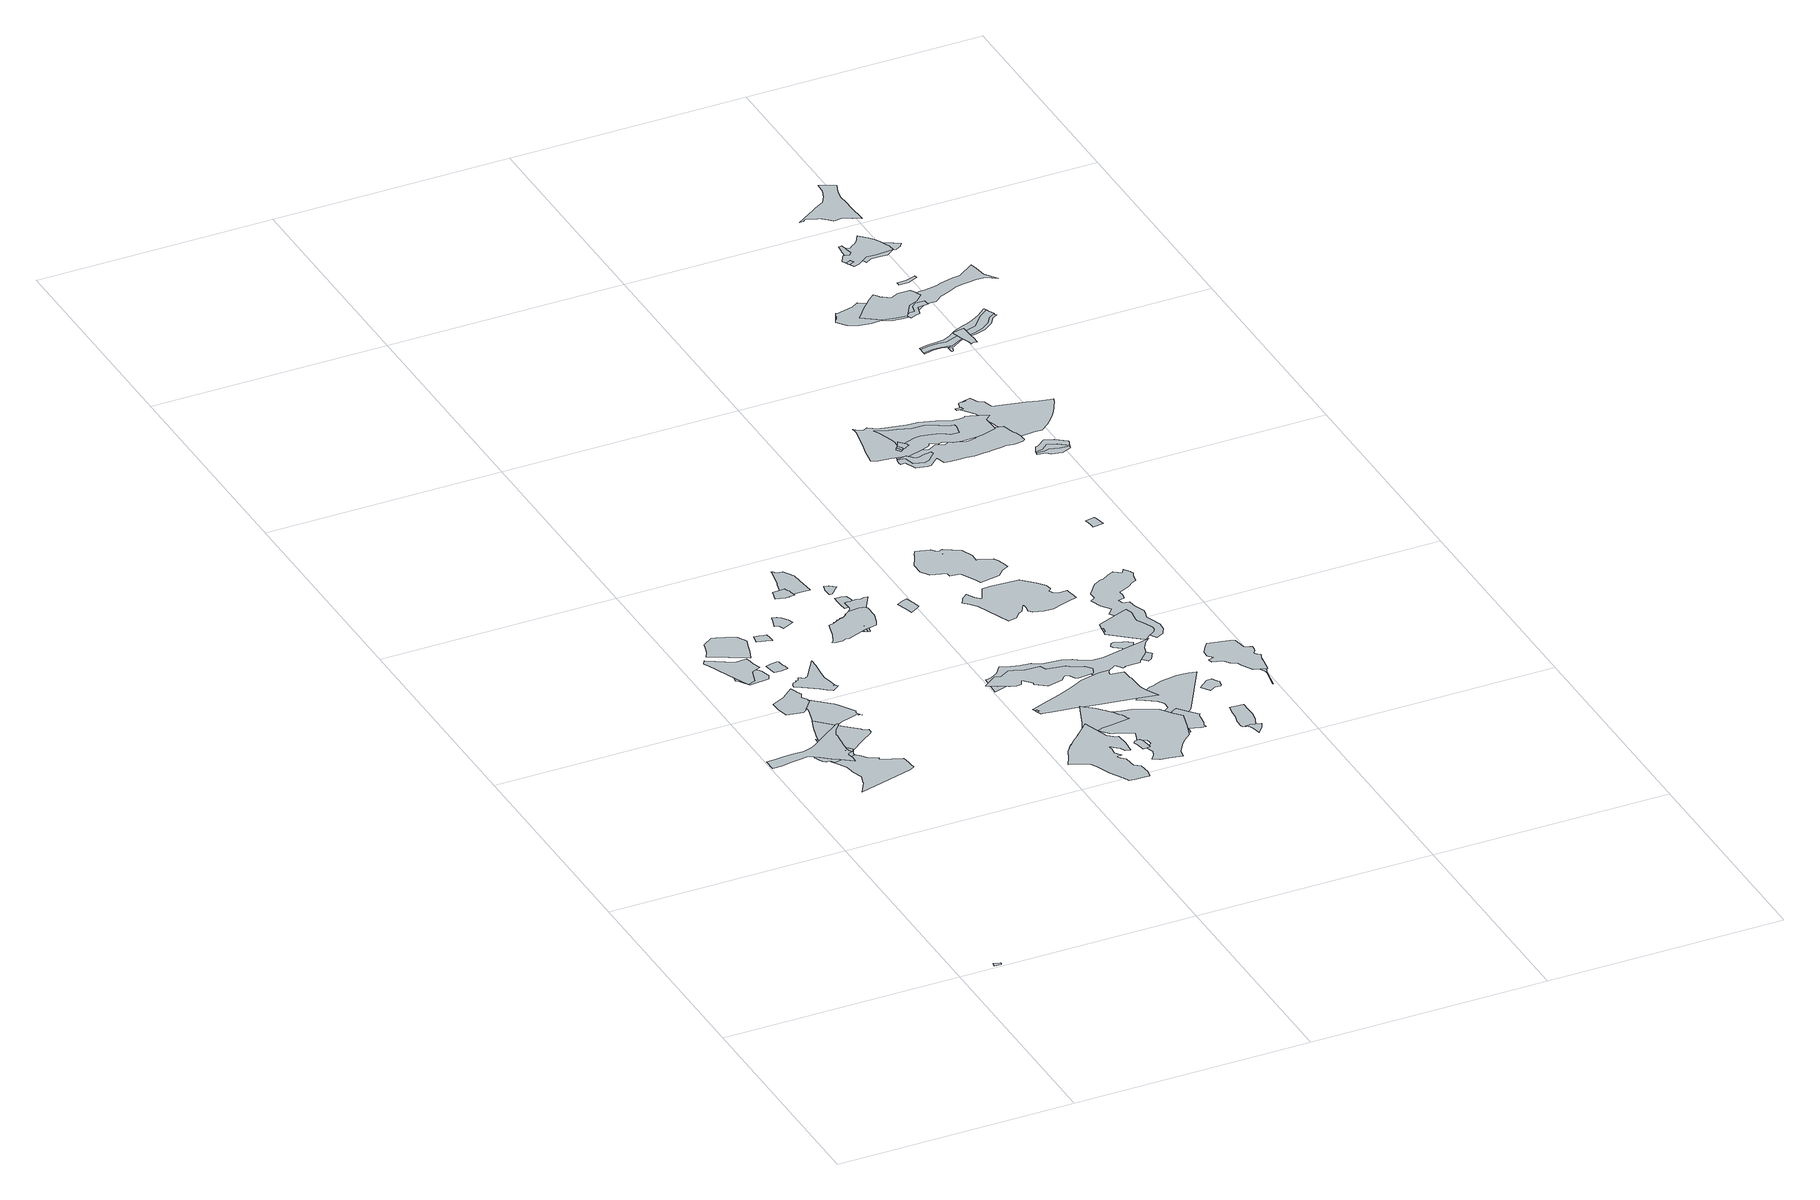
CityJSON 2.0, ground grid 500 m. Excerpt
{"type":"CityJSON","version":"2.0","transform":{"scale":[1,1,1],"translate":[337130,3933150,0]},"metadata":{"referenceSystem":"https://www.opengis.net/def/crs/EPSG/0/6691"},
"CityObjects":{
"object1":{"type":"GenericCityObject","attributes":{"prefecture":"14","disasterType":"2","areaType":"2","zoneNumber":82964,"zoneName":"水沢1","status":"0"},"geometry":[{"type":"MultiSurface","lod":"1","boundaries":[[[0,1,2,3,4]]]}]},
"object2":{"type":"GenericCityObject","attributes":{"prefecture":"14","disasterType":"2","areaType":"1","zoneNumber":82963,"zoneName":"栗指沢1","status":"0"},"geometry":[{"type":"MultiSurface","lod":"1","boundaries":[[[5,6,7,8,9,10,11,12,13,14,15,16,17,18,19,20,21,22,23,24,25,26,27,28,29,30,31,32,33,34,35,36,37,38,39,40,41,42,43,44,45]]]}]},
"object3":{"type":"GenericCityObject","attributes":{"prefecture":"14","disasterType":"2","areaType":"1","zoneNumber":82962,"zoneName":"栗焼沢3","status":"0"},"geometry":[{"type":"MultiSurface","lod":"1","boundaries":[[[46,47,48,49,50,51,52,53,54,55,56,57,58,59,60,61,62,63,64,65,66,67,68]]]}]},
"object4":{"type":"GenericCityObject","attributes":{"prefecture":"14","disasterType":"1","areaType":"1","zoneNumber":"151-H24-45026","zoneName":"鳥屋26","status":"0"},"geometry":[{"type":"MultiSurface","lod":"1","boundaries":[[[69,70,71,72,73,74,75,76,77,78,79,80,81,82,83,84,85,86,87,88,89,90,91,92,93,94,95]]]}]},
"object5":{"type":"GenericCityObject","attributes":{"prefecture":"14","disasterType":"2","areaType":"2","zoneNumber":82962,"zoneName":"栗焼沢3","status":"0"},"geometry":[{"type":"MultiSurface","lod":"1","boundaries":[[[96,97,98,99,100]]]}]},
"object6":{"type":"GenericCityObject","attributes":{"prefecture":"14","disasterType":"1","areaType":"1","zoneNumber":"151-H24-45026","zoneName":"鳥屋26","status":"0"},"geometry":[{"type":"MultiSurface","lod":"1","boundaries":[[[101,102,103,104,105,106,107,108,109,110,111,112,113,114,115,116,117,118,119,120,121,122,9]]]}]},
"object7":{"type":"GenericCityObject","attributes":{"prefecture":"14","disasterType":"1","areaType":"1","zoneNumber":"151-H24-45024","zoneName":"鳥屋24","status":"0"},"geometry":[{"type":"MultiSurface","lod":"1","boundaries":[[[123,124,125,126,127,128,129,130,131,132,133,134,135]]]}]},
"object8":{"type":"GenericCityObject","attributes":{"prefecture":"14","disasterType":"1","areaType":"1","zoneNumber":"151-H24-45026","zoneName":"鳥屋26","status":"0"},"geometry":[{"type":"MultiSurface","lod":"1","boundaries":[[[136,137,138,139,140,141,142,143,144,145,146,147,148,149,150,151,152,153,154]]]}]},
"object9":{"type":"GenericCityObject","attributes":{"prefecture":"14","disasterType":"1","areaType":"1","zoneNumber":"151-H24-45024","zoneName":"鳥屋24","status":"0"},"geometry":[{"type":"MultiSurface","lod":"1","boundaries":[[[155,156,157,158,159,160,161,162,163,164,165,166,167,168,169,170,171,172,173]]]}]},
"object10":{"type":"GenericCityObject","attributes":{"prefecture":"14","disasterType":"1","areaType":"1","zoneNumber":"151-H24-45026","zoneName":"鳥屋26","status":"0"},"geometry":[{"type":"MultiSurface","lod":"1","boundaries":[[[115,174,175,176,177,178,179,180,181,182,183,184,185,186,187,188,189,190,191,192,193,194,195,196,197,198,199,200]]]}]},
"object11":{"type":"GenericCityObject","attributes":{"prefecture":"14","disasterType":"1","areaType":"1","zoneNumber":"151-H24-45024","zoneName":"鳥屋24","status":"0"},"geometry":[{"type":"MultiSurface","lod":"1","boundaries":[[[201,202,203,204,205,206,207,208,209,210,211,212,213,214]]]}]},
"object12":{"type":"GenericCityObject","attributes":{"prefecture":"14","disasterType":"1","areaType":"1","zoneNumber":"151-H24-45024","zoneName":"鳥屋24","status":"0"},"geometry":[{"type":"MultiSurface","lod":"1","boundaries":[[[215,216,217,218,219,220,221,222,223,224,225,226]]]}]},
"object13":{"type":"GenericCityObject","attributes":{"prefecture":"14","disasterType":"2","areaType":"1","zoneNumber":82960,"zoneName":"栗焼沢2","status":"0"},"geometry":[{"type":"MultiSurface","lod":"1","boundaries":[[[227,228,229,230,231,232,233,234,235,236,237,238,239,240,241,242,243,244,245,246,247,248,249,250,251,252,253,254,255]]]}]},
"object14":{"type":"GenericCityObject","attributes":{"prefecture":"14","disasterType":"2","areaType":"2","zoneNumber":82960,"zoneName":"栗焼沢2","status":"0"},"geometry":[{"type":"MultiSurface","lod":"1","boundaries":[[[256,257,258,259,260]]]}]},
"object15":{"type":"GenericCityObject","attributes":{"prefecture":"14","disasterType":"1","areaType":"1","zoneNumber":"151-H24-45024","zoneName":"鳥屋24","status":"0"},"geometry":[{"type":"MultiSurface","lod":"1","boundaries":[[[261,262,263,264,265,266,267,268,269,270]]]}]},
"object16":{"type":"GenericCityObject","attributes":{"prefecture":"14","disasterType":"1","areaType":"1","zoneNumber":"151-H24-45023","zoneName":"鳥屋23","status":"0"},"geometry":[{"type":"MultiSurface","lod":"1","boundaries":[[[271,272,273,274,275,276,277,278,279,280,281,282,283,284]]]}]},
"object17":{"type":"GenericCityObject","attributes":{"prefecture":"14","disasterType":"1","areaType":"1","zoneNumber":"151-H24-45023","zoneName":"鳥屋23","status":"0"},"geometry":[{"type":"MultiSurface","lod":"1","boundaries":[[[285,286,287,288,289,290,291,292,293,294,295,296,297]]]}]},
"object18":{"type":"GenericCityObject","attributes":{"prefecture":"14","disasterType":"1","areaType":"1","zoneNumber":"151-H24-45023","zoneName":"鳥屋23","status":"0"},"geometry":[{"type":"MultiSurface","lod":"1","boundaries":[[[298,299,300,301,302,303,304,305,306,307,308,309,310,311,312,313,314,315,316,317,318,319,320,321,322,323,324,325,326,327,328,329,330,331,332]]]}]},
"object19":{"type":"GenericCityObject","attributes":{"prefecture":"14","disasterType":"2","areaType":"2","zoneNumber":82959,"zoneName":"栗焼沢1","status":"0"},"geometry":[{"type":"MultiSurface","lod":"1","boundaries":[[[333,334,335,336,337]]]}]},
"object20":{"type":"GenericCityObject","attributes":{"prefecture":"14","disasterType":"1","areaType":"1","zoneNumber":"151-H24-45023","zoneName":"鳥屋23","status":"0"},"geometry":[{"type":"MultiSurface","lod":"1","boundaries":[[[338,339,340,341,342,343,344,345,346,347,348,349,350,351,352,353,354,355]]]}]},
"object21":{"type":"GenericCityObject","attributes":{"prefecture":"14","disasterType":"2","areaType":"1","zoneNumber":82959,"zoneName":"栗焼沢1","status":"0"},"geometry":[{"type":"MultiSurface","lod":"1","boundaries":[[[356,357,358,359,360,361,362,363,364,365,366,367,368,369,370,371,372,373,374,375,376,377,378,379,380,381,382,383,384,385,386,387,388,389,390,391]]]}]},
"object22":{"type":"GenericCityObject","attributes":{"prefecture":"14","disasterType":"1","areaType":"1","zoneNumber":"151-H24-45020","zoneName":"鳥屋20","status":"0"},"geometry":[{"type":"MultiSurface","lod":"1","boundaries":[[[392,393,394,395,396,397,398,399,400,401,402,403,404,405,406,407,408,409,410,411,412,413,414,415,416,417,418,419,420,421,422,423,424,425,426,427,428,429,430,431,432,433,434]]]}]},
"object23":{"type":"GenericCityObject","attributes":{"prefecture":"14","disasterType":"1","areaType":"1","zoneNumber":"151-H24-45023","zoneName":"鳥屋23","status":"0"},"geometry":[{"type":"MultiSurface","lod":"1","boundaries":[[[435,436,437,438,439,440,441,442,443,444,445,446]]]}]},
"object24":{"type":"GenericCityObject","attributes":{"prefecture":"14","disasterType":"2","areaType":"2","zoneNumber":"82004-3","zoneName":"宝樹沢3","status":"0"},"geometry":[{"type":"MultiSurface","lod":"1","boundaries":[[[447,448,449,450,451]]]}]},
"object25":{"type":"GenericCityObject","attributes":{"prefecture":"14","disasterType":"1","areaType":"1","zoneNumber":"151-H24-45023","zoneName":"鳥屋23","status":"0"},"geometry":[{"type":"MultiSurface","lod":"1","boundaries":[[[452,453,454,455,456,457,458,459,460,461,462,463]]]}]},
"object26":{"type":"GenericCityObject","attributes":{"prefecture":"14","disasterType":"2","areaType":"1","zoneNumber":"82004-2","zoneName":"宝樹沢2","status":"0"},"geometry":[{"type":"MultiSurface","lod":"1","boundaries":[[[464,465,466,467,468,469,470,471,472,473,474,475,476,477,478,479,480,481,482,483,484,485,486,487,488,489,490,491,492,493,494,495,496,497,498,499,500,501,502,503,504,505]]]}]},
"object27":{"type":"GenericCityObject","attributes":{"prefecture":"14","disasterType":"1","areaType":"1","zoneNumber":"151-H24-45020","zoneName":"鳥屋20","status":"0"},"geometry":[{"type":"MultiSurface","lod":"1","boundaries":[[[506,507,508,509,510,511,512,513,514,515,516,517,518,519]]]}]},
"object28":{"type":"GenericCityObject","attributes":{"prefecture":"14","disasterType":"1","areaType":"1","zoneNumber":"151-H24-45022","zoneName":"鳥屋22","status":"0"},"geometry":[{"type":"MultiSurface","lod":"1","boundaries":[[[520,521,522,523,524,525,526,527,528,529,530]]]}]},
"object29":{"type":"GenericCityObject","attributes":{"prefecture":"14","disasterType":"1","areaType":"1","zoneNumber":"151-H24-45021","zoneName":"鳥屋21","status":"0"},"geometry":[{"type":"MultiSurface","lod":"1","boundaries":[[[531,532,533,534,535,536,537,538,539,540,541,542,543,544,545,546,547,548,549,550,551,552,553,554,555,556,557,558,559,560,561,562,563,564,565,566,567,568]]]}]},
"object30":{"type":"GenericCityObject","attributes":{"prefecture":"14","disasterType":"1","areaType":"2","zoneNumber":"151-H24-45021","zoneName":"鳥屋21","status":"0"},"geometry":[{"type":"MultiSurface","lod":"1","boundaries":[[[569,570,571,572,573,574,537,575,576,577,578,579,580,581,582,583,584,585,586,587,588,589,590,560,591,592,593,594,595,596,597,598,599,600,601]]]}]},
"object31":{"type":"GenericCityObject","attributes":{"prefecture":"14","disasterType":"1","areaType":"1","zoneNumber":"151-H24-45020","zoneName":"鳥屋20","status":"0"},"geometry":[{"type":"MultiSurface","lod":"1","boundaries":[[[602,603,604,605,606,607,608,609,610,611,612,613,614,615,616,617,618,619,620,621,622,623,624,625,626,627,628,629,630,631,632,633,634,635,636,637,638,639,640]]]}]},
"object32":{"type":"GenericCityObject","attributes":{"prefecture":"14","disasterType":"2","areaType":"1","zoneNumber":"82004-3","zoneName":"宝樹沢3","status":"0"},"geometry":[{"type":"MultiSurface","lod":"1","boundaries":[[[641,642,643,644,645,646,647,648,649,650,651,652,653,654,655,656,657,658,659,660,661,662,663,664,665,666,667,668,669,670,671,672,673]]]}]},
"object33":{"type":"GenericCityObject","attributes":{"prefecture":"14","disasterType":"2","areaType":"1","zoneNumber":"82004-5","zoneName":"宝樹沢5","status":"0"},"geometry":[{"type":"MultiSurface","lod":"1","boundaries":[[[674,675,676,677,678,679,680,681,682,683,684,685,686,687,688,689,690,691,692,693,694,695,696,697,698,699,700,701,702,579,703,704,705,706,707,708,709,710,711,712,713,714,715,716,717,718,719,720,721]]]}]},
"object34":{"type":"GenericCityObject","attributes":{"prefecture":"14","disasterType":"1","areaType":"1","zoneNumber":"151-H24-45020","zoneName":"鳥屋20","status":"0"},"geometry":[{"type":"MultiSurface","lod":"1","boundaries":[[[722,723,724,725,726,727,728,729,730,731,732,733,734,735,736,737]]]}]},
"object35":{"type":"GenericCityObject","attributes":{"prefecture":"14","disasterType":"2","areaType":"1","zoneNumber":"82004-1","zoneName":"宝樹沢1","status":"0"},"geometry":[{"type":"MultiSurface","lod":"1","boundaries":[[[738,739,740,741,742,743,744,745,746,747,748,749,750,751,752,753,754,755,756,757,758,759,760,761,762,763,764,765,766,767,768,769,770,771,772,773,774]]]}]},
"object36":{"type":"GenericCityObject","attributes":{"prefecture":"14","disasterType":"1","areaType":"1","zoneNumber":"151-H24-45022","zoneName":"鳥屋22","status":"0"},"geometry":[{"type":"MultiSurface","lod":"1","boundaries":[[[775,776,777,778,779,780,781,782,783,784,785,786,787,788,789,790,791,792,793,794,795,796,797,798,799,800,801,802,803,804,805,806,807,808,809,810,811,812,813,814,815]]]}]},
"object37":{"type":"GenericCityObject","attributes":{"prefecture":"14","disasterType":"1","areaType":"1","zoneNumber":"151-H24-45022","zoneName":"鳥屋22","status":"0"},"geometry":[{"type":"MultiSurface","lod":"1","boundaries":[[[816,817,818,819,820,821,822,823,824,825,826,827,828,829,830,831,832,833,834,835,836,837,838,839,840,841,842,843,844,845,846,847]]]}]},
"object38":{"type":"GenericCityObject","attributes":{"prefecture":"14","disasterType":"1","areaType":"2","zoneNumber":"151-H24-45022","zoneName":"鳥屋22","status":"0"},"geometry":[{"type":"MultiSurface","lod":"1","boundaries":[[[848,849,850,851,852,853,854,855,856,857,858,859,860]]]}]},
"object39":{"type":"GenericCityObject","attributes":{"prefecture":"14","disasterType":"1","areaType":"1","zoneNumber":"151-H24-45019","zoneName":"鳥屋19","status":"0"},"geometry":[{"type":"MultiSurface","lod":"1","boundaries":[[[861,862,863,864,865,866,867,868,869,870,871,872,873]]]}]},
"object40":{"type":"GenericCityObject","attributes":{"prefecture":"14","disasterType":"1","areaType":"1","zoneNumber":"151-H24-45019","zoneName":"鳥屋19","status":"0"},"geometry":[{"type":"MultiSurface","lod":"1","boundaries":[[[874,875,876,877,878,879,880,881,882,883,884,885,886,887,888,889,890]]]}]},
"object41":{"type":"GenericCityObject","attributes":{"prefecture":"14","disasterType":"1","areaType":"1","zoneNumber":"151-H24-45021","zoneName":"鳥屋21","status":"0"},"geometry":[{"type":"MultiSurface","lod":"1","boundaries":[[[891,892,893,894,895,896,897,898,899,900,901,902]]]}]},
"object42":{"type":"GenericCityObject","attributes":{"prefecture":"14","disasterType":"1","areaType":"1","zoneNumber":"151-H24-45021","zoneName":"鳥屋21","status":"0"},"geometry":[{"type":"MultiSurface","lod":"1","boundaries":[[[903,904,905,906,907,908,909,910,911,912,913,914,915,916,917,918,919]]]}]},
"object43":{"type":"GenericCityObject","attributes":{"prefecture":"14","disasterType":"2","areaType":"2","zoneNumber":82958,"zoneName":"宝樹沢6","status":"0"},"geometry":[{"type":"MultiSurface","lod":"1","boundaries":[[[920,921,922,923,924]]]}]},
"object44":{"type":"GenericCityObject","attributes":{"prefecture":"14","disasterType":"1","areaType":"1","zoneNumber":"151-H24-45019","zoneName":"鳥屋19","status":"0"},"geometry":[{"type":"MultiSurface","lod":"1","boundaries":[[[925,926,927,928,929,930,931,932,933,934,935,936]]]}]},
"object45":{"type":"GenericCityObject","attributes":{"prefecture":"14","disasterType":"2","areaType":"1","zoneNumber":82958,"zoneName":"宝樹沢6","status":"0"},"geometry":[{"type":"MultiSurface","lod":"1","boundaries":[[[937,938,939,940,941,942,943,944,945,946,947,948,949,950,951,952,953,954,955,956,957,958,959,960,961,962,963,964,965]]]}]},
"object46":{"type":"GenericCityObject","attributes":{"prefecture":"14","disasterType":"1","areaType":"1","zoneNumber":"151-H24-45021","zoneName":"鳥屋21","status":"0"},"geometry":[{"type":"MultiSurface","lod":"1","boundaries":[[[966,967,968,969,970,971,972,973,974,975,976,977,978,979,980,981,982,983,984,985,986,987,988,989,990,991,992,993,994,995,996,997,998,999,1000,1001,1002,1003,1004,1005,1006,1007,1008,1009,1010,1011,1012,1013,1014]]]}]},
"object47":{"type":"GenericCityObject","attributes":{"prefecture":"14","disasterType":"1","areaType":"1","zoneNumber":"151-H24-45019","zoneName":"鳥屋19","status":"0"},"geometry":[{"type":"MultiSurface","lod":"1","boundaries":[[[1015,1016,1017,1018,1019,1020,1021,1022,1023,1024,1025,1026,1027,1028,1029,1030,1031,1032,1033,1034,1035,1036,1037,1038,1039,1040,1041,1042,1043,1044,1045,1046,1047,1048]]]}]},
"object48":{"type":"GenericCityObject","attributes":{"prefecture":"14","disasterType":"1","areaType":"1","zoneNumber":"151-H24-45019","zoneName":"鳥屋19","status":"0"},"geometry":[{"type":"MultiSurface","lod":"1","boundaries":[[[1049,1050,1051,1052,1053,1054,1055,1056,1057,1058,1059,1060,1061,1062,1063]]]}]},
"object49":{"type":"GenericCityObject","attributes":{"prefecture":"14","disasterType":"1","areaType":"2","zoneNumber":"151-H24-45012","zoneName":"鳥屋12","status":"0"},"geometry":[{"type":"MultiSurface","lod":"1","boundaries":[[[1064,1065,1066,1067,1068,1069,1070,1071,1072,1073,1074,1075,1076,1077]]]}]},
"object50":{"type":"GenericCityObject","attributes":{"prefecture":"14","disasterType":"1","areaType":"2","zoneNumber":"151-H24-45012","zoneName":"鳥屋12","status":"0"},"geometry":[{"type":"MultiSurface","lod":"1","boundaries":[[[1078,1079,1080,1081,1082,1083]]]}]},
"object51":{"type":"GenericCityObject","attributes":{"prefecture":"14","disasterType":"1","areaType":"1","zoneNumber":"151-H24-45012","zoneName":"鳥屋12","status":"0"},"geometry":[{"type":"MultiSurface","lod":"1","boundaries":[[[1084,1085,1086,1087,1088,1089,1090,1079,1091,1092,1093,1083]]]}]},
"object52":{"type":"GenericCityObject","attributes":{"prefecture":"14","disasterType":"1","areaType":"2","zoneNumber":"151-H24-45012","zoneName":"鳥屋12","status":"0"},"geometry":[{"type":"MultiSurface","lod":"1","boundaries":[[[1094,1095,1096,1097,1098,1099,1100,1101,1102,1103,1104,1105,1106,1107,1108,1109,1110,1111,1112,1113,1114,1115,1116]]]}]},
"object53":{"type":"GenericCityObject","attributes":{"prefecture":"14","disasterType":"1","areaType":"1","zoneNumber":"151-H24-45012","zoneName":"鳥屋12","status":"0"},"geometry":[{"type":"MultiSurface","lod":"1","boundaries":[[[1117,1118,1119,1120,1121,1122,1123,1124,1125,1126,1127,1128,1129,1130,1131,1132,1133,1134,1135,1136,1137,1138,1139,1140,1141,1142,1143,1144,1145,1146,1147,1148,1149,1150,1151,1152,1153,1154,1155,1156]]]}]},
"object54":{"type":"GenericCityObject","attributes":{"prefecture":"14","disasterType":"1","areaType":"1","zoneNumber":"151-H24-45012","zoneName":"鳥屋12","status":"0"},"geometry":[{"type":"MultiSurface","lod":"1","boundaries":[[[1157,1158,1159,1160,1161,1162,1163,1164,1165,1166,1167,1168,1169,1170,1171,1065,1172,1173,1174,1175,1176,1177,1178,1179,1180,1181,1182,1183,1184,1185,1186,1187,1188,1189,1190,1191,1192,1193,1194,1195,1196,1197,1198,1199,1200,1201,1202,1203,1204]]]}]},
"object55":{"type":"GenericCityObject","attributes":{"prefecture":"14","disasterType":"1","areaType":"1","zoneNumber":"151-H24-45022","zoneName":"鳥屋22","status":"0"},"geometry":[{"type":"MultiSurface","lod":"1","boundaries":[[[1205,1206,1207,1208,1209,1210,1211,1212,1213]]]}]},
"object56":{"type":"GenericCityObject","attributes":{"prefecture":"14","disasterType":"2","areaType":"2","zoneNumber":82956,"zoneName":"大沢入沢1","status":"0"},"geometry":[{"type":"MultiSurface","lod":"1","boundaries":[[[1214,1215,1216,1217,1218]]]}]},
"object57":{"type":"GenericCityObject","attributes":{"prefecture":"14","disasterType":"2","areaType":"2","zoneNumber":82965,"zoneName":"大沢入沢2","status":"0"},"geometry":[{"type":"MultiSurface","lod":"1","boundaries":[[[1219,1220,1221,1222,1223]]]}]},
"object58":{"type":"GenericCityObject","attributes":{"prefecture":"14","disasterType":"1","areaType":"2","zoneNumber":"151-H24-45013","zoneName":"鳥屋13","status":"0"},"geometry":[{"type":"MultiSurface","lod":"1","boundaries":[[[1224,1225,1226,1227,1228,1229,1230,1231,1232,1233]]]}]},
"object59":{"type":"GenericCityObject","attributes":{"prefecture":"14","disasterType":"1","areaType":"1","zoneNumber":"151-H24-45013","zoneName":"鳥屋13","status":"0"},"geometry":[{"type":"MultiSurface","lod":"1","boundaries":[[[1232,1234,1235,1236,1237,1238,1239,1240,1241,1242,1243,1244,1226,1245,1246,1247,1248,1249]]]}]},
"object60":{"type":"GenericCityObject","attributes":{"prefecture":"14","disasterType":"2","areaType":"2","zoneNumber":82945,"zoneName":"谷戸沢5","status":"0"},"geometry":[{"type":"MultiSurface","lod":"1","boundaries":[[[1250,1251,1252,1253,1254]]]}]},
"object61":{"type":"GenericCityObject","attributes":{"prefecture":"14","disasterType":"2","areaType":"1","zoneNumber":82965,"zoneName":"大沢入沢2","status":"0"},"geometry":[{"type":"MultiSurface","lod":"1","boundaries":[[[1255,1256,1257,1258,1259,1260,1261,1262,1263,1264,1265,1266,1267,1268,1269,1270,1271,1272,1273,1274,1275,1276,1277,1278,1279,1280,1281,1282,1283]]]}]},
"object62":{"type":"GenericCityObject","attributes":{"prefecture":"14","disasterType":"2","areaType":"2","zoneNumber":"82305-1","zoneName":"宮ノ沢1","status":"0"},"geometry":[{"type":"MultiSurface","lod":"1","boundaries":[[[1284,1285,1286,1287,1288]]]}]},
"object63":{"type":"GenericCityObject","attributes":{"prefecture":"14","disasterType":"1","areaType":"1","zoneNumber":"151-H24-45009","zoneName":"鳥屋9","status":"0"},"geometry":[{"type":"MultiSurface","lod":"1","boundaries":[[[1289,1290,1291,1292,1293,1294,1295,1296,1297,1298,1299,1300,1301,1302,1303,1304,1305,1306,1307,1308,1309,1310,1311]]]}]},
"object64":{"type":"GenericCityObject","attributes":{"prefecture":"14","disasterType":"1","areaType":"2","zoneNumber":"151-H24-45009","zoneName":"鳥屋9","status":"0"},"geometry":[{"type":"MultiSurface","lod":"1","boundaries":[[[1312,1313,1314,1315,1293,1294,1316,1317,1318,1319,1320,1321,1322,1323,1303,1324,1325,1326]]]}]},
"object65":{"type":"GenericCityObject","attributes":{"prefecture":"14","disasterType":"1","areaType":"2","zoneNumber":"151-H24-45009","zoneName":"鳥屋9","status":"0"},"geometry":[{"type":"MultiSurface","lod":"1","boundaries":[[[1327,1328,1329,1330,1331,1332,1333,1334,1335,1336,1337,1338,1339,1340,1341]]]}]},
"object66":{"type":"GenericCityObject","attributes":{"prefecture":"14","disasterType":"1","areaType":"1","zoneNumber":"151-H24-45009","zoneName":"鳥屋9","status":"0"},"geometry":[{"type":"MultiSurface","lod":"1","boundaries":[[[1342,1343,1344,1345,1346,1347,1348,1349,1350,1351,1352,1353,1354,1355,1356]]]}]},
"object67":{"type":"GenericCityObject","attributes":{"prefecture":"14","disasterType":"2","areaType":"2","zoneNumber":"82305-2","zoneName":"宮ノ沢2","status":"0"},"geometry":[{"type":"MultiSurface","lod":"1","boundaries":[[[1357,1358,1359,1360,1361,1362,1363,1364,1365,1366,1367,1368,1369,1370,1371,1372,1373,1374,1375,1376,1377,1378,1379,1380,1381]]]}]},
"object68":{"type":"GenericCityObject","attributes":{"prefecture":"14","disasterType":"2","areaType":"1","zoneNumber":"82305-2","zoneName":"宮ノ沢2","status":"0"},"geometry":[{"type":"MultiSurface","lod":"1","boundaries":[[[1381,1357,1382,1383,1384,1385,1386,1387,1388,1389,1390,1391,1392,1393,1394,1395,1396,1397,1398,1399,1400,1401,1402,1403,1404,1405]]]}]},
"object69":{"type":"GenericCityObject","attributes":{"prefecture":"14","disasterType":"2","areaType":"2","zoneNumber":82947,"zoneName":"谷戸沢3","status":"0"},"geometry":[{"type":"MultiSurface","lod":"1","boundaries":[[[1406,1407,1408,1409,1410]]]}]},
"object70":{"type":"GenericCityObject","attributes":{"prefecture":"14","disasterType":"2","areaType":"1","zoneNumber":82945,"zoneName":"谷戸沢5","status":"0"},"geometry":[{"type":"MultiSurface","lod":"1","boundaries":[[[1411,1412,1413,1414,1415,1416,1417,1418,1419,1420,1421,1422,1423,1424,1425,1426,1427,1428,1429,1430,1431,1432,1433,1434,1435,1436,1437,1438,1439,1440,1441,1442,1443,1444,1445,1446,1447,1448,1449,1450,1451]]]}]},
"object71":{"type":"GenericCityObject","attributes":{"prefecture":"14","disasterType":"1","areaType":"1","zoneNumber":"151-H24-45008","zoneName":"鳥屋8","status":"0"},"geometry":[{"type":"MultiSurface","lod":"1","boundaries":[[[1452,1453,1454,1455,1456,1457,1458,1459,1460,1461,1462,1463]]]}]},
"object72":{"type":"GenericCityObject","attributes":{"prefecture":"14","disasterType":"2","areaType":"2","zoneNumber":82946,"zoneName":"谷戸沢4","status":"0"},"geometry":[{"type":"MultiSurface","lod":"1","boundaries":[[[1464,1465,1466,1467,1468,1469,1470,1471,1472]]]}]},
"object73":{"type":"GenericCityObject","attributes":{"prefecture":"14","disasterType":"2","areaType":"1","zoneNumber":82947,"zoneName":"谷戸沢3","status":"0"},"geometry":[{"type":"MultiSurface","lod":"1","boundaries":[[[1473,1474,1475,1476,1477,1478,1479,1480,1481,1482,1483,1484,1454,1485,1486,1487,1488,1489,1490,1491,1492,1493,1494,1495]]]}]},
"object74":{"type":"GenericCityObject","attributes":{"prefecture":"14","disasterType":"1","areaType":"1","zoneNumber":"151-H24-45008","zoneName":"鳥屋8","status":"0"},"geometry":[{"type":"MultiSurface","lod":"1","boundaries":[[[1496,1497,1498,1499,1500,1501,1502,1503,1504,1505,1506,1507,1508,1509,1510,1511,1512,1513,1514,1515,1516]]]}]},
"object75":{"type":"GenericCityObject","attributes":{"prefecture":"14","disasterType":"2","areaType":"1","zoneNumber":82949,"zoneName":"谷戸沢1","status":"0"},"geometry":[{"type":"MultiSurface","lod":"1","boundaries":[[[1517,1518,1519,1520,1521,1522,1523,1524,1525,1526,1527,1528,1529,1530,1531,1532,1533,1534,1535,1536,1537,1538,1539,1540,1541,1542,1543,1544,1545,1546,1547,1548,1549,1550,1551,1552,1553,1554,1555,1556,1557,1558,1559,1560]]]}]},
"object76":{"type":"GenericCityObject","attributes":{"prefecture":"14","disasterType":"2","areaType":"2","zoneNumber":82949,"zoneName":"谷戸沢1","status":"0"},"geometry":[{"type":"MultiSurface","lod":"1","boundaries":[[[1561,1562,1563,1564,1565,1566,1567]]]}]}
},
"vertices":[
[92,10,0],[79,16,0],[77,7,0],[91,6,0],[92,8,0],
[157,809,0],[159,811,0],[166,812,0],[167,812,0],[167,813,0],[162,819,0],[161,827,0],[161,835,0],[162,847,0],[162,848,0],[163,861,0],[165,876,0],[165,881,0],[167,887,0],[171,895,0],[183,908,0],[185,910,0],[184,912,0],[182,913,0],[169,904,0],[152,892,0],[134,879,0],[116,866,0],[104,858,0],[84,853,0],[62,853,0],[43,852,0],[23,851,0],[3,849,0],[4,824,0],[24,824,0],[44,828,0],[64,831,0],[83,832,0],[102,819,0],[120,806,0],[133,797,0],[157,780,0],[158,793,0],[156,801,0],[155,806,0],
[95,818,0],[97,813,0],[100,805,0],[106,801,0],[112,801,0],[116,798,0],[119,792,0],[140,796,0],[148,797,0],[163,799,0],[171,820,0],[162,831,0],[156,838,0],[142,856,0],[122,881,0],[122,870,0],[121,861,0],[119,856,0],[115,851,0],[109,849,0],[101,845,0],[96,837,0],[92,823,0],
[239,707,0],[246,710,0],[248,712,0],[246,722,0],[246,733,0],[243,747,0],[202,764,0],[201,768,0],[202,769,0],[193,774,0],[188,777,0],[182,782,0],[177,787,0],[172,793,0],[167,799,0],[139,838,0],[108,810,0],[109,807,0],[132,767,0],[133,766,0],[136,743,0],[143,724,0],[143,722,0],[137,703,0],[137,702,0],[120,674,0],[168,687,0],
[169,814,0],[157,821,0],[155,814,0],[167,810,0],[168,812,0],
[204,841,0],[222,853,0],[229,860,0],[229,861,0],[229,863,0],[229,866,0],[229,868,0],[230,869,0],[225,870,0],[222,871,0],[221,872,0],[219,873,0],[216,877,0],[205,887,0],[181,909,0],[145,943,0],[136,918,0],[129,893,0],[124,866,0],[106,846,0],[109,817,0],[125,787,0],
[48,1217,0],[52,1209,0],[52,1208,0],[73,1159,0],[92,1113,0],[109,1120,0],[119,1151,0],[138,1158,0],[133,1176,0],[131,1188,0],[129,1197,0],[104,1195,0],[54,1226,0],
[149,981,0],[150,983,0],[152,985,0],[157,991,0],[163,999,0],[172,1010,0],[169,1012,0],[171,1016,0],[163,1028,0],[168,1039,0],[164,1048,0],[162,1054,0],[158,1063,0],[133,1042,0],[104,1028,0],[105,1006,0],[110,985,0],[144,978,0],[147,980,0],
[96,1161,0],[81,1160,0],[79,1151,0],[78,1148,0],[76,1135,0],[79,1133,0],[85,1126,0],[95,1110,0],[136,1114,0],[141,1126,0],[138,1138,0],[136,1144,0],[133,1149,0],[133,1150,0],[127,1157,0],[112,1152,0],[107,1140,0],[107,1138,0],[105,1146,0],
[192,915,0],[198,918,0],[212,922,0],[222,925,0],[229,926,0],[233,926,0],[234,925,0],[235,925,0],[240,922,0],[235,927,0],[234,930,0],[233,934,0],[233,936,0],[234,938,0],[235,939,0],[235,940,0],[230,948,0],[214,974,0],[209,979,0],[203,985,0],[166,1019,0],[152,1009,0],[155,980,0],[150,957,0],[143,935,0],[134,910,0],[140,880,0],
[152,1239,0],[157,1255,0],[147,1274,0],[126,1283,0],[110,1290,0],[100,1292,0],[78,1276,0],[75,1263,0],[70,1250,0],[63,1237,0],[71,1232,0],[102,1216,0],[137,1196,0],[146,1218,0],
[182,1131,0],[185,1133,0],[183,1143,0],[181,1148,0],[179,1160,0],[176,1163,0],[164,1161,0],[151,1156,0],[153,1144,0],[153,1140,0],[155,1130,0],[169,1129,0],
[168,1075,0],[168,1073,0],[166,1068,0],[170,1066,0],[189,1052,0],[208,1039,0],[219,1031,0],[229,1024,0],[244,1035,0],[240,1041,0],[237,1053,0],[233,1073,0],[235,1096,0],[237,1119,0],[238,1137,0],[219,1109,0],[210,1096,0],[204,1088,0],[202,1089,0],[199,1086,0],[193,1090,0],[188,1094,0],[186,1090,0],[184,1086,0],[179,1085,0],[178,1082,0],[173,1081,0],[171,1080,0],[170,1078,0],
[242,1034,0],[237,1039,0],[230,1036,0],[237,1030,0],[240,1032,0],
[201,1257,0],[190,1259,0],[186,1260,0],[176,1262,0],[174,1253,0],[172,1244,0],[181,1241,0],[190,1239,0],[203,1235,0],[202,1246,0],
[252,1300,0],[245,1306,0],[236,1308,0],[233,1298,0],[232,1293,0],[227,1278,0],[229,1279,0],[236,1273,0],[240,1264,0],[248,1268,0],[256,1272,0],[257,1272,0],[265,1276,0],[261,1287,0],
[275,1380,0],[273,1373,0],[271,1365,0],[291,1360,0],[311,1362,0],[309,1372,0],[308,1376,0],[307,1379,0],[306,1380,0],[304,1385,0],[303,1389,0],[289,1389,0],[277,1389,0],
[378,1194,0],[403,1198,0],[409,1209,0],[416,1232,0],[416,1260,0],[415,1261,0],[413,1264,0],[410,1265,0],[408,1266,0],[401,1267,0],[391,1267,0],[377,1264,0],[368,1258,0],[366,1254,0],[361,1251,0],[360,1250,0],[354,1249,0],[347,1245,0],[336,1239,0],[323,1236,0],[320,1226,0],[317,1216,0],[314,1203,0],[311,1196,0],[309,1190,0],[307,1186,0],[304,1181,0],[301,1178,0],[308,1176,0],[321,1175,0],[322,1175,0],[323,1176,0],[332,1180,0],[337,1178,0],[358,1186,0],
[379,1185,0],[382,1205,0],[375,1205,0],[374,1187,0],[377,1186,0],
[309,1455,0],[306,1456,0],[306,1454,0],[306,1450,0],[305,1446,0],[298,1410,0],[297,1410,0],[286,1366,0],[299,1360,0],[310,1366,0],[327,1366,0],[345,1365,0],[341,1405,0],[339,1424,0],[331,1438,0],[326,1447,0],[321,1446,0],[312,1448,0],
[381,1268,0],[374,1262,0],[367,1258,0],[366,1256,0],[364,1253,0],[360,1251,0],[358,1250,0],[351,1249,0],[349,1247,0],[345,1247,0],[339,1242,0],[335,1241,0],[344,1226,0],[355,1206,0],[356,1205,0],[366,1190,0],[384,1183,0],[389,1205,0],[390,1206,0],[392,1226,0],[404,1246,0],[415,1266,0],[433,1296,0],[428,1296,0],[426,1296,0],[416,1294,0],[413,1295,0],[409,1297,0],[401,1296,0],[397,1295,0],[394,1295,0],[390,1296,0],[384,1296,0],[384,1285,0],[385,1277,0],[384,1273,0],
[646,639,0],[641,641,0],[626,653,0],[608,707,0],[575,674,0],[561,662,0],[551,651,0],[550,650,0],[537,634,0],[527,613,0],[516,591,0],[554,576,0],[562,562,0],[567,547,0],[574,531,0],[582,516,0],[588,506,0],[590,502,0],[596,490,0],[607,489,0],[628,489,0],[638,488,0],[641,503,0],[639,527,0],[627,537,0],[626,547,0],[624,562,0],[615,570,0],[612,575,0],[612,577,0],[612,578,0],[623,578,0],[613,591,0],[615,606,0],[613,614,0],[614,615,0],[621,609,0],[631,600,0],[635,589,0],[645,586,0],[646,596,0],[647,605,0],[648,615,0],
[392,1278,0],[403,1279,0],[403,1292,0],[400,1306,0],[397,1315,0],[387,1317,0],[384,1317,0],[374,1318,0],[374,1305,0],[374,1291,0],[375,1277,0],[385,1278,0],
[545,785,0],[549,787,0],[547,793,0],[543,792,0],[544,789,0],
[385,1343,0],[387,1346,0],[388,1347,0],[395,1354,0],[383,1364,0],[374,1366,0],[371,1356,0],[370,1354,0],[370,1349,0],[370,1335,0],[373,1335,0],[377,1335,0],
[678,716,0],[675,721,0],[668,729,0],[664,735,0],[659,739,0],[654,745,0],[650,749,0],[645,754,0],[639,759,0],[632,764,0],[626,768,0],[621,756,0],[613,735,0],[604,713,0],[595,693,0],[580,680,0],[566,665,0],[551,652,0],[536,633,0],[528,612,0],[552,607,0],[556,623,0],[569,630,0],[583,644,0],[601,653,0],[607,653,0],[610,653,0],[614,653,0],[614,655,0],[613,659,0],[612,665,0],[610,668,0],[608,670,0],[611,673,0],[631,680,0],[654,683,0],[676,687,0],[692,689,0],[689,695,0],[687,701,0],[684,706,0],[681,711,0],
[685,582,0],[682,601,0],[681,607,0],[679,610,0],[677,612,0],[673,612,0],[667,612,0],[665,610,0],[663,608,0],[663,607,0],[663,606,0],[665,599,0],[668,579,0],[676,579,0],
[484,1209,0],[493,1215,0],[497,1217,0],[505,1223,0],[503,1234,0],[496,1256,0],[486,1253,0],[481,1251,0],[477,1249,0],[472,1246,0],[479,1227,0],
[589,930,0],[569,939,0],[559,942,0],[537,929,0],[526,934,0],[497,912,0],[517,901,0],[530,895,0],[536,891,0],[538,890,0],[546,888,0],[550,886,0],[560,888,0],[565,899,0],[567,900,0],[576,889,0],[582,882,0],[582,876,0],[604,861,0],[637,867,0],[643,875,0],[649,879,0],[655,877,0],[663,864,0],[669,861,0],[692,863,0],[699,864,0],[700,864,0],[701,865,0],[703,869,0],[707,879,0],[696,892,0],[688,895,0],[676,901,0],[665,910,0],[629,916,0],[626,915,0],[620,929,0],
[568,929,0],[560,930,0],[544,915,0],[543,914,0],[532,919,0],[510,905,0],[524,898,0],[538,902,0],[544,900,0],[554,903,0],[562,916,0],[568,917,0],[581,906,0],[588,898,0],[590,890,0],[611,875,0],[629,881,0],[637,891,0],[653,895,0],[664,887,0],[674,875,0],[682,868,0],[704,873,0],[689,881,0],[682,885,0],[670,893,0],[659,903,0],[633,905,0],[620,898,0],[617,893,0],[607,903,0],[603,915,0],[586,919,0],
[663,727,0],[634,725,0],[601,703,0],[614,684,0],[621,673,0],[629,663,0],[635,657,0],[636,656,0],[643,654,0],[651,651,0],[667,643,0],[680,636,0],[672,612,0],[679,611,0],[690,605,0],[691,595,0],[691,594,0],[691,593,0],[691,591,0],[676,580,0],[682,563,0],[677,551,0],[669,540,0],[677,535,0],[682,532,0],[698,529,0],[726,524,0],[729,541,0],[737,553,0],[745,565,0],[754,574,0],[770,588,0],[779,616,0],[789,654,0],[776,668,0],[758,692,0],[711,716,0],[710,715,0],[691,720,0],
[710,860,0],[688,856,0],[669,850,0],[651,841,0],[633,833,0],[615,825,0],[597,818,0],[578,811,0],[560,804,0],[544,799,0],[541,798,0],[548,776,0],[552,777,0],[570,774,0],[593,771,0],[615,767,0],[644,762,0],[668,758,0],[692,754,0],[716,750,0],[740,746,0],[779,740,0],[765,766,0],[762,773,0],[761,779,0],[760,787,0],[759,807,0],[758,817,0],[757,818,0],[755,842,0],[727,846,0],[729,855,0],[734,860,0],
[804,868,0],[821,886,0],[823,888,0],[828,904,0],[839,921,0],[849,929,0],[832,925,0],[810,920,0],[788,915,0],[765,910,0],[743,905,0],[722,906,0],[703,914,0],[686,926,0],[667,933,0],[647,934,0],[627,936,0],[609,946,0],[589,949,0],[562,956,0],[558,957,0],[554,959,0],[549,961,0],[535,943,0],[518,933,0],[506,932,0],[504,885,0],[533,894,0],[550,907,0],[577,912,0],[597,908,0],[621,882,0],[627,887,0],[634,892,0],[655,894,0],[671,877,0],[689,869,0],[701,856,0],[710,858,0],[718,858,0],[731,858,0],[748,870,0],[750,870,0],[760,855,0],[765,857,0],[765,860,0],[798,860,0],[800,863,0],
[815,629,0],[816,640,0],[820,645,0],[814,652,0],[804,663,0],[788,683,0],[776,675,0],[760,652,0],[749,637,0],[746,627,0],[757,613,0],[776,608,0],[802,601,0],[811,599,0],[810,607,0],[813,614,0],
[733,742,0],[747,733,0],[768,720,0],[776,708,0],[776,692,0],[763,683,0],[745,679,0],[746,671,0],[749,649,0],[751,626,0],[754,604,0],[776,594,0],[779,614,0],[786,633,0],[794,652,0],[812,668,0],[880,783,0],[865,786,0],[855,787,0],[840,787,0],[831,786,0],[827,785,0],[822,785,0],[812,783,0],[803,781,0],[794,778,0],[784,774,0],[777,772,0],[771,769,0],[765,765,0],[759,762,0],[755,759,0],[750,756,0],[746,753,0],[743,751,0],[739,748,0],[735,744,0],
[615,1206,0],[605,1222,0],[596,1214,0],[592,1210,0],[590,1206,0],[585,1198,0],[596,1186,0],[607,1173,0],[637,1102,0],[640,1103,0],[654,1105,0],[668,1120,0],[670,1120,0],[674,1121,0],[686,1141,0],[688,1141,0],[688,1131,0],[686,1118,0],[692,1110,0],[713,1104,0],[732,1103,0],[756,1111,0],[771,1116,0],[789,1122,0],[788,1128,0],[788,1132,0],[786,1138,0],[786,1139,0],[784,1151,0],[769,1150,0],[757,1154,0],[752,1164,0],[757,1169,0],[758,1171,0],[756,1184,0],[743,1201,0],[719,1225,0],[682,1227,0],[659,1228,0],[641,1226,0],[626,1194,0],
[622,1385,0],[613,1394,0],[585,1402,0],[583,1400,0],[581,1397,0],[579,1394,0],[576,1387,0],[572,1378,0],[561,1358,0],[561,1332,0],[573,1314,0],[605,1305,0],[606,1295,0],[628,1292,0],[645,1258,0],[649,1249,0],[691,1255,0],[704,1269,0],[720,1278,0],[716,1293,0],[712,1305,0],[710,1308,0],[707,1313,0],[690,1320,0],[679,1324,0],[676,1323,0],[675,1323,0],[676,1342,0],[666,1366,0],[634,1386,0],[625,1383,0],[623,1384,0],
[671,1305,0],[669,1308,0],[668,1328,0],[655,1353,0],[628,1371,0],[628,1370,0],[624,1346,0],[623,1338,0],[634,1329,0],[641,1313,0],[650,1300,0],[658,1282,0],[661,1288,0],
[911,563,0],[902,566,0],[900,567,0],[890,570,0],[888,568,0],[880,568,0],[884,564,0],[886,563,0],[887,562,0],[887,561,0],[889,553,0],[893,537,0],[905,551,0],
[910,601,0],[910,620,0],[910,639,0],[896,640,0],[891,641,0],[886,641,0],[881,641,0],[878,621,0],[877,605,0],[872,590,0],[872,572,0],[874,570,0],[878,568,0],[880,567,0],[887,565,0],[898,563,0],[907,582,0],
[809,935,0],[800,939,0],[792,942,0],[783,945,0],[777,944,0],[772,935,0],[775,930,0],[783,924,0],[790,919,0],[798,913,0],[807,911,0],[817,929,0],
[832,878,0],[830,881,0],[828,883,0],[826,885,0],[825,886,0],[820,889,0],[819,890,0],[812,895,0],[797,887,0],[793,875,0],[801,869,0],[808,864,0],[809,864,0],[812,861,0],[814,859,0],[815,857,0],[822,862,0],
[783,987,0],[786,987,0],[787,999,0],[784,999,0],[783,991,0],
[898,717,0],[899,717,0],[902,722,0],[903,729,0],[904,732,0],[901,737,0],[895,748,0],[883,746,0],[863,729,0],[875,711,0],[884,716,0],[888,718,0],
[873,953,0],[874,958,0],[873,963,0],[872,969,0],[867,978,0],[863,986,0],[860,991,0],[857,997,0],[857,1004,0],[858,1013,0],[859,1019,0],[860,1024,0],[860,1029,0],[858,1035,0],[856,1041,0],[851,1039,0],[830,1031,0],[808,1022,0],[790,1015,0],[787,1014,0],[781,978,0],[799,963,0],[817,949,0],[835,935,0],[844,928,0],[849,933,0],[855,938,0],[863,943,0],[869,947,0],
[879,1167,0],[865,1158,0],[858,1157,0],[841,1147,0],[819,1120,0],[820,1104,0],[810,1098,0],[818,1074,0],[832,1054,0],[820,1041,0],[827,1030,0],[831,1021,0],[824,1015,0],[822,995,0],[835,969,0],[842,958,0],[849,959,0],[852,950,0],[856,941,0],[860,934,0],[865,925,0],[881,934,0],[890,949,0],[891,966,0],[884,989,0],[879,1001,0],[882,1010,0],[884,1023,0],[876,1046,0],[874,1063,0],[860,1065,0],[856,1076,0],[870,1079,0],[872,1092,0],[871,1101,0],[872,1103,0],[880,1105,0],[896,1112,0],[908,1123,0],[917,1126,0],[920,1142,0],[925,1153,0],[923,1156,0],[922,1159,0],[920,1161,0],[919,1163,0],[913,1172,0],[907,1162,0],[891,1172,0],
[939,862,0],[936,858,0],[929,850,0],[923,839,0],[923,825,0],[932,815,0],[919,811,0],[921,802,0],[942,795,0],[951,783,0],[963,778,0],[968,765,0],[981,744,0],[1007,735,0],[1011,761,0],[1013,776,0],[1015,780,0],[1016,785,0],[1012,787,0],[1010,790,0],[1008,794,0],[1007,796,0],[1012,802,0],[1014,809,0],[1014,818,0],[1012,818,0],[1011,819,0],[999,824,0],[998,834,0],[994,851,0],[991,854,0],[987,856,0],[986,856,0],[941,865,0],
[1002,729,0],[1011,760,0],[1012,769,0],[991,766,0],[981,760,0],[985,751,0],[998,729,0],[999,727,0],[999,725,0],[999,721,0],[997,713,0],[992,685,0],[993,686,0],[992,680,0],[1000,724,0],
[697,1713,0],[696,1710,0],[712,1709,0],[718,1686,0],[740,1680,0],[741,1680,0],[749,1683,0],[767,1701,0],[767,1703,0],[766,1708,0],[748,1705,0],[739,1701,0],[730,1702,0],[717,1716,0],
[722,1748,0],[717,1754,0],[714,1750,0],[715,1746,0],[720,1738,0],[724,1740,0],
[729,1742,0],[730,1743,0],[738,1747,0],[737,1754,0],[725,1768,0],[721,1761,0],[720,1759,0],[711,1746,0],[709,1743,0],[716,1735,0],
[849,1776,0],[836,1778,0],[821,1787,0],[796,1799,0],[770,1799,0],[743,1809,0],[720,1813,0],[701,1823,0],[707,1810,0],[717,1779,0],[719,1768,0],[719,1763,0],[720,1753,0],[742,1761,0],[759,1767,0],[773,1769,0],[795,1764,0],[812,1759,0],[827,1749,0],[845,1748,0],[847,1758,0],[848,1764,0],[849,1769,0],
[667,1845,0],[668,1839,0],[668,1835,0],[668,1833,0],[658,1779,0],[655,1765,0],[649,1730,0],[662,1723,0],[688,1721,0],[722,1713,0],[756,1724,0],[771,1729,0],[775,1736,0],[793,1729,0],[802,1731,0],[819,1720,0],[838,1718,0],[867,1718,0],[880,1720,0],[913,1731,0],[911,1766,0],[923,1777,0],[905,1785,0],[889,1792,0],[881,1794,0],[879,1795,0],[876,1791,0],[866,1790,0],[856,1791,0],[853,1791,0],[846,1792,0],[841,1794,0],[823,1803,0],[790,1813,0],[767,1815,0],[732,1822,0],[711,1827,0],[693,1838,0],[686,1835,0],[675,1837,0],
[895,1739,0],[864,1739,0],[865,1716,0],[851,1712,0],[840,1712,0],[818,1729,0],[801,1719,0],[791,1727,0],[784,1727,0],[765,1717,0],[746,1729,0],[736,1728,0],[737,1720,0],[722,1723,0],[699,1719,0],[695,1706,0],[694,1703,0],[694,1700,0],[695,1693,0],[705,1695,0],[715,1669,0],[738,1664,0],[746,1665,0],[767,1685,0],[772,1663,0],[784,1662,0],[802,1661,0],[818,1662,0],[835,1659,0],[855,1662,0],[868,1662,0],[869,1662,0],[883,1664,0],[890,1664,0],[905,1666,0],[919,1664,0],[922,1664,0],[923,1664,0],[939,1666,0],[941,1667,0],[945,1670,0],[946,1672,0],[946,1673,0],[945,1678,0],[945,1688,0],[941,1699,0],[937,1704,0],[930,1730,0],
[948,1348,0],[947,1353,0],[945,1360,0],[944,1362,0],[924,1359,0],[926,1349,0],[927,1344,0],[928,1334,0],[950,1336,0],
[874,1820,0],[888,1820,0],[887,1827,0],[874,1826,0],[874,1822,0],
[897,1843,0],[898,1842,0],[905,1844,0],[905,1845,0],[901,1844,0],
[976,1637,0],[961,1624,0],[946,1622,0],[945,1618,0],[962,1617,0],[973,1621,0],[993,1614,0],[1013,1612,0],[1014,1615,0],[995,1629,0],
[1016,1621,0],[1018,1626,0],[1018,1630,0],[1018,1631,0],[996,1646,0],[978,1653,0],[959,1638,0],[953,1638,0],[951,1633,0],[949,1629,0],[947,1625,0],[944,1612,0],[962,1609,0],[969,1603,0],[991,1598,0],[1011,1606,0],
[809,2213,0],[809,2212,0],[814,2221,0],[813,2221,0],[810,2215,0],
[991,1687,0],[1008,1701,0],[1018,1711,0],[1030,1725,0],[1039,1738,0],[1044,1746,0],[1048,1754,0],[1054,1766,0],[1059,1777,0],[1053,1778,0],[1031,1783,0],[1008,1789,0],[986,1794,0],[963,1799,0],[941,1804,0],[935,1824,0],[924,1829,0],[916,1847,0],[916,1848,0],[889,1841,0],[888,1840,0],[883,1819,0],[902,1794,0],[908,1771,0],[916,1748,0],[922,1726,0],[934,1687,0],[939,1685,0],[973,1687,0],
[961,2014,0],[965,2024,0],[957,2027,0],[957,2015,0],[959,2014,0],
[916,2253,0],[911,2260,0],[909,2259,0],[904,2254,0],[891,2242,0],[891,2241,0],[875,2226,0],[852,2198,0],[887,2172,0],[914,2167,0],[937,2165,0],[957,2197,0],[976,2204,0],[992,2220,0],[989,2229,0],[988,2233,0],[987,2235,0],[985,2238,0],[981,2243,0],[956,2244,0],[937,2236,0],[923,2246,0],[921,2246,0],
[918,2229,0],[909,2232,0],[899,2241,0],[898,2248,0],[885,2236,0],[875,2219,0],[894,2203,0],[915,2198,0],[935,2196,0],[952,2209,0],[971,2216,0],[990,2224,0],[966,2230,0],[946,2223,0],[929,2229,0],
[973,2184,0],[991,2185,0],[991,2186,0],[990,2193,0],[990,2199,0],[971,2199,0],[960,2190,0],[956,2173,0],[947,2174,0],[936,2165,0],[938,2159,0],[940,2155,0],[953,2160,0],[962,2163,0],[968,2183,0],
[1016,2030,0],[1016,2034,0],[1015,2054,0],[1015,2055,0],[1014,2078,0],[1001,2076,0],[988,2072,0],[995,2050,0],[995,2049,0],[1001,2032,0],[1003,2023,0],[1003,2022,0],[1009,2025,0],[1016,2024,0],[1016,2025,0],
[1083,2114,0],[1082,2117,0],[1063,2104,0],[1049,2089,0],[1038,2076,0],[1021,2070,0],[1001,2063,0],[982,2056,0],[964,2049,0],[947,2050,0],[925,2049,0],[908,2046,0],[907,2038,0],[907,2032,0],[928,2036,0],[946,2036,0],[969,2032,0],[988,2043,0],[1006,2051,0],[1025,2055,0],[1046,2062,0],[1064,2076,0],[1075,2092,0],[1089,2100,0],[1086,2108,0],
[1079,2123,0],[1079,2124,0],[1059,2107,0],[1042,2097,0],[1029,2091,0],[1016,2086,0],[995,2077,0],[978,2065,0],[962,2057,0],[948,2056,0],[924,2054,0],[908,2050,0],[907,2028,0],[929,2034,0],[945,2033,0],[970,2028,0],[989,2041,0],[1007,2048,0],[1026,2049,0],[1049,2056,0],[1069,2071,0],[1080,2087,0],[1091,2093,0],[1090,2095,0],
[918,2377,0],[929,2382,0],[925,2390,0],[915,2384,0],[916,2381,0],
[1128,2259,0],[1125,2275,0],[1090,2251,0],[1073,2248,0],[1044,2242,0],[1035,2238,0],[1008,2233,0],[995,2233,0],[987,2230,0],[965,2225,0],[946,2218,0],[926,2214,0],[907,2217,0],[888,2238,0],[871,2247,0],[857,2239,0],[838,2234,0],[819,2230,0],[818,2231,0],[804,2203,0],[804,2202,0],[819,2184,0],[840,2174,0],[864,2170,0],[885,2171,0],[906,2162,0],[927,2159,0],[947,2159,0],[967,2174,0],[986,2188,0],[1009,2187,0],[1026,2200,0],[1043,2207,0],[1064,2217,0],[1079,2221,0],[1099,2222,0],[1112,2225,0],[1131,2223,0],[1150,2209,0],[1140,2224,0],[1132,2237,0],
[936,2424,0],[936,2425,0],[935,2433,0],[935,2434,0],[933,2443,0],[930,2442,0],[926,2442,0],[925,2432,0],[924,2422,0],[923,2410,0],[933,2408,0],[938,2415,0],
[970,2271,0],[991,2271,0],[1010,2279,0],[1013,2280,0],[1011,2286,0],[1008,2285,0],[990,2279,0],[971,2279,0],[971,2275,0],
[1014,2404,0],[1010,2415,0],[1005,2427,0],[999,2437,0],[991,2447,0],[983,2455,0],[975,2462,0],[964,2444,0],[957,2438,0],[954,2437,0],[950,2434,0],[943,2428,0],[922,2413,0],[917,2405,0],[910,2393,0],[923,2368,0],[935,2371,0],[942,2376,0],[958,2388,0],[981,2387,0],[1002,2389,0],[1016,2389,0],[1016,2392,0],
[953,2418,0],[934,2390,0],[940,2383,0],[945,2378,0],[948,2375,0],[949,2372,0],[950,2370,0],[962,2377,0],[970,2378,0],[983,2378,0],[998,2377,0],[1014,2388,0],[1021,2387,0],[1030,2392,0],[1032,2393,0],[1033,2395,0],[1039,2403,0],[1026,2411,0],[1007,2419,0],[992,2416,0],[973,2420,0],
[907,2555,0],[908,2557,0],[910,2558,0],[911,2559,0],[912,2559,0],[916,2559,0],[920,2557,0],[923,2555,0],[926,2554,0],[933,2551,0],[935,2551,0],[938,2549,0],[941,2546,0],[946,2542,0],[951,2538,0],[955,2534,0],[958,2531,0],[962,2530,0],[975,2532,0],[984,2530,0],[992,2526,0],[994,2524,0],[995,2523,0],[998,2522,0],[1003,2520,0],[1011,2515,0],[1010,2533,0],[1009,2543,0],[1009,2556,0],[1008,2579,0],[1007,2602,0],[1011,2622,0],[1018,2641,0],[987,2657,0],[985,2635,0],[978,2616,0],[968,2599,0],[948,2587,0],[938,2580,0],[929,2574,0],[910,2562,0],[898,2554,0],[905,2553,0],[906,2553,0],
[1002,2649,0],[991,2632,0],[988,2625,0],[997,2620,0],[1000,2628,0],[1010,2645,0],[1006,2647,0]
]}
